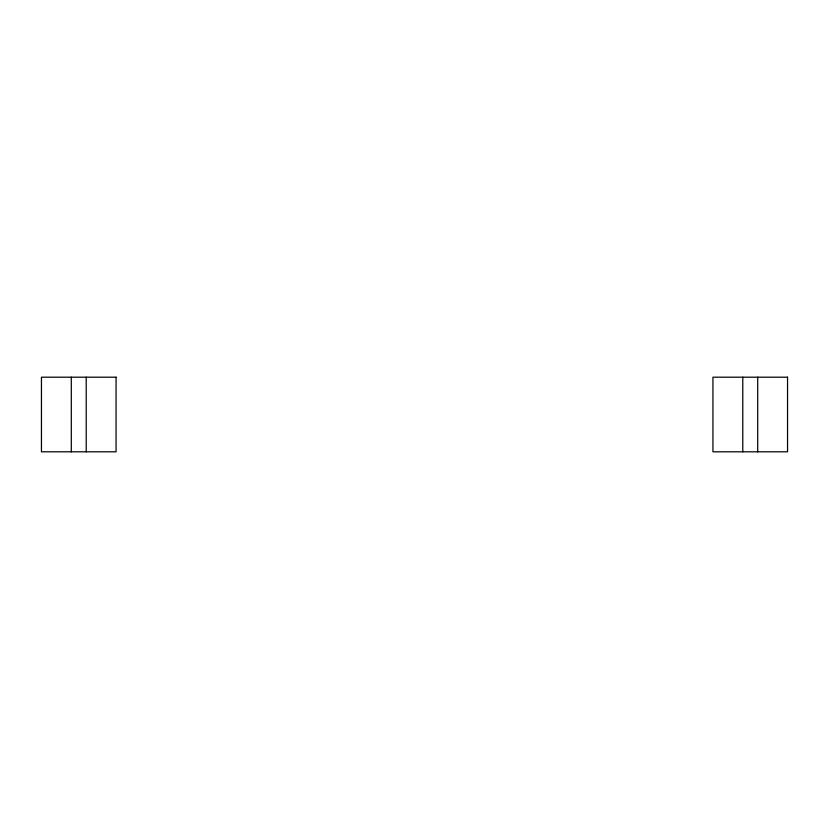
<?xml version="1.0" encoding="UTF-8"?>
<svg xmlns="http://www.w3.org/2000/svg" width="829" height="829" viewBox="0 0 829 829"><rect width="100%" height="100%" fill="white"/><g stroke="black" fill="none" stroke-linecap="round" stroke-linejoin="round"><path stroke-width="1.24" d="M757.706 377.195L757.706 451.805M742.784 377.195L742.784 451.805M86.216 377.195L86.216 451.805M71.294 377.195L71.294 451.805M116.06 377.195L41.45 377.195L41.45 451.805L116.06 451.805L116.06 377.195M787.55 377.195L712.94 377.195L712.94 451.805L787.55 451.805L787.55 377.195"/></g></svg>
